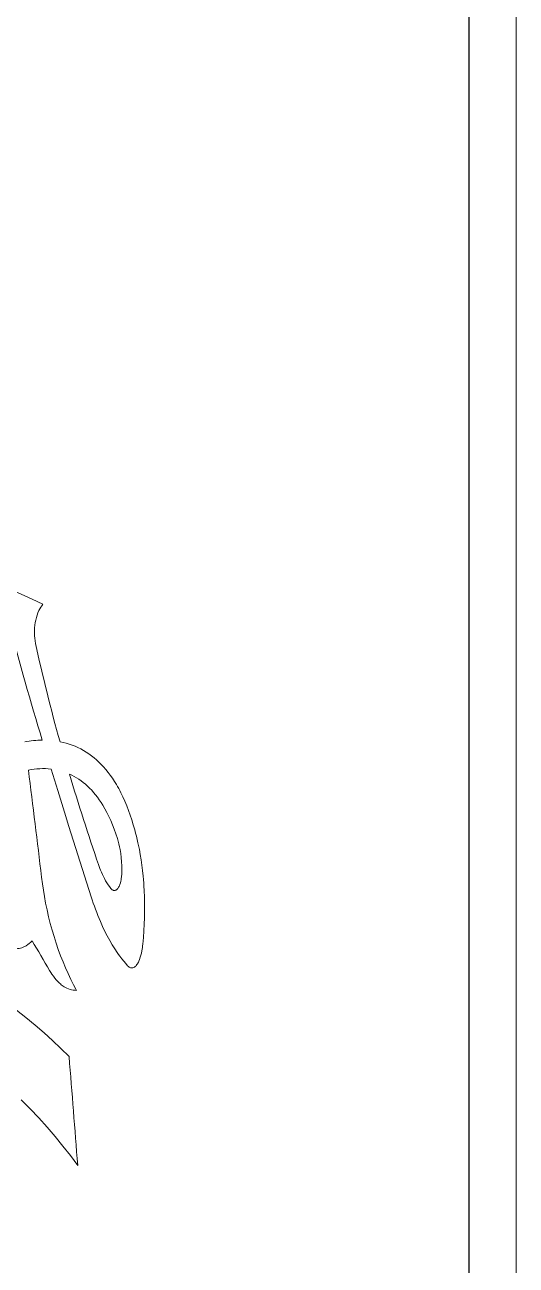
# Model space of a CAD drawing. Extents: x -234 to 858, y -95 to 532.
# Drawn here: x -75.6 to -23.8, y 5.5 to 136.3 of the extents above; entities that cross this region are included whole.
import ezdxf

# ---------------------------------------------------------------- set-up
doc = ezdxf.new("R2010")
doc.units = 0
doc.header["$LTSCALE"] = 7
doc.header["$MEASUREMENT"] = 0
doc.layers.get('0').update_dxf_attribs({"linetype": 'CONTINUOUS', "lineweight": 15})
doc.layers.add('3', color=3, linetype='CONTINUOUS', lineweight=30)
doc.layers.add('8', color=250, linetype='CONTINUOUS', lineweight=15)
doc.styles.add('ITALICT', font='ITALICT.shx', dxfattribs={"width": 0.8, "height": 3})
doc.dimstyles.get("Standard").update_dxf_attribs({"dimtxt": 3, "dimasz": 3, "dimexe": 0.5, "dimexo": 0.5, "dimgap": 0.8, "dimtad": 1, "dimdsep": 46, "dimtxsty": 'ITALICT', "dimcen": 0.09, "dimazin": 2, "dimtfac": 1, "dimtmove": 0, "dimatfit": 3, "dimfxl": 1, "dimtolj": 1, "dimtzin": 0, "dimarcsym": 0})

msp = doc.modelspace()

# ---------------------------------------------------------------- linework, layer by layer
msp.add_line((-23.8139, 201.9935), (-23.8139, -95.0065))
at = {"layer": '3'}
msp.add_line((-28.8139, 196.9935), (-28.8139, -90.0065), dxfattribs=at)
at = {"layer": '8'}
for points in [[(-73.7416, 75.2023), (-74.8556, 75.7358), (-75.9955, 76.2649), (-77.1599, 76.7898), (-78.3474, 77.3105), (-79.5568, 77.8273), (-80.3136, 78.1443), (-81.0781, 78.4598), (-81.8696, 78.7819), (-82.6686, 79.1025), (-84.2677, 79.7315)], [(-74.4971, 71.0723), (-74.5475, 71.3387), (-74.5848, 71.6096), (-74.609, 71.8838), (-74.6201, 72.1601), (-74.618, 72.4372), (-74.6028, 72.714), (-74.5744, 72.9892), (-74.5331, 73.2615), (-74.4788, 73.5297), (-74.4119, 73.7925), (-74.3324, 74.0486), (-74.2406, 74.2967), (-74.1368, 74.5354), (-74.0481, 74.7135), (-73.9524, 74.8847), (-73.8501, 75.048), (-73.7416, 75.2023)], [(-72.863, 57.8344), (-72.1575, 55.5527), (-71.4489, 53.2856), (-70.976, 51.7825), (-70.0313, 48.797), (-68.6281, 44.3735)], [(-63.5509, 49.3584), (-63.7001, 50.0578), (-63.7795, 50.4028), (-63.862, 50.7445), (-63.9478, 51.0829), (-64.037, 51.4177), (-64.1868, 51.9458), (-64.3456, 52.4642), (-64.5136, 52.9722), (-64.691, 53.4694), (-64.8782, 53.9551), (-65.0753, 54.4287), (-65.2825, 54.8899), (-65.5, 55.3378), (-65.6143, 55.5598), (-65.7313, 55.7781), (-65.8477, 55.9868), (-65.9667, 56.192), (-66.1738, 56.5306), (-66.3885, 56.8585), (-66.6107, 57.1755), (-66.8406, 57.4812), (-67.0782, 57.7754), (-67.3235, 58.0577)], [(-65.408, 46.7536), (-65.4023, 47.1939), (-65.41, 47.6331), (-65.4314, 48.0693), (-65.4666, 48.5008), (-65.5159, 48.9256), (-65.5458, 49.1348), (-65.5794, 49.3416), (-65.6366, 49.6465), (-65.702, 49.9443), (-65.7759, 50.2339), (-65.8583, 50.5144)], [(-63.1905, 39.3882), (-63.1298, 40.0765), (-63.0812, 40.7704), (-63.0447, 41.468), (-63.0204, 42.161), (-63.008, 42.8529), (-63.0074, 43.5444), (-63.0205, 44.3017), (-63.0484, 45.0545), (-63.0684, 45.4362), (-63.0924, 45.816), (-63.1193, 46.1787), (-63.1499, 46.5391), (-63.2083, 47.1219), (-63.2772, 47.6965), (-63.3571, 48.2616), (-63.4482, 48.816), (-63.5509, 49.3584)], [(-70.18, 34.5078), (-70.4827, 35.0775), (-70.7766, 35.6641), (-71.0612, 36.2666), (-71.3358, 36.8842), (-71.5999, 37.5161), (-71.853, 38.1613), (-72.0947, 38.8192), (-72.3244, 39.4888), (-72.5418, 40.1695), (-72.7465, 40.8605), (-72.9381, 41.561), (-73.1162, 42.2703), (-73.2805, 42.9877), (-73.4308, 43.7126), (-73.5559, 44.382), (-73.6688, 45.0568), (-73.7694, 45.7362), (-73.8575, 46.4194)], [(-66.5498, 45.2379), (-66.4838, 45.1653), (-66.4139, 45.1067), (-66.3412, 45.0636), (-66.3041, 45.0483), (-66.2666, 45.0371), (-66.2067, 45.0281), (-66.1466, 45.0301), (-66.0869, 45.0428), (-66.028, 45.0663), (-65.9895, 45.0876), (-65.9517, 45.1134), (-65.8787, 45.1777), (-65.8097, 45.2577), (-65.7702, 45.3131), (-65.7325, 45.3732), (-65.6937, 45.4437), (-65.6571, 45.5191), (-65.5937, 45.6759), (-65.5393, 45.846), (-65.4942, 46.0266), (-65.4707, 46.1435), (-65.4509, 46.2628), (-65.4222, 46.5064), (-65.408, 46.7536)], [(-67.655, 41.758), (-67.4206, 41.2339), (-67.1787, 40.7265), (-66.9301, 40.237), (-66.6754, 39.7664), (-66.4152, 39.3157), (-66.1502, 38.8862), (-65.8814, 38.479), (-65.7458, 38.2841), (-65.6095, 38.0953), (-65.404, 37.8236), (-65.1976, 37.5662), (-64.9907, 37.3238), (-64.7836, 37.0967)], [(-77.3129, 39.043), (-77.1616, 38.9904), (-77.0086, 38.9495), (-76.8545, 38.9205), (-76.6997, 38.9036), (-76.5447, 38.8989), (-76.3914, 38.9063), (-76.2389, 38.9257), (-76.0879, 38.957), (-75.9387, 39.0001), (-75.7919, 39.0548), (-75.6478, 39.1208), (-75.5629, 39.1656), (-75.4791, 39.2144), (-75.3156, 39.3232), (-75.1579, 39.4466), (-75.0064, 39.5837), (-74.8616, 39.7338)], [(-64.7836, 37.0967), (-64.7072, 37.0234), (-64.6289, 36.9636), (-64.549, 36.9178), (-64.468, 36.8865), (-64.3881, 36.8703), (-64.3082, 36.8687), (-64.2288, 36.8816), (-64.1505, 36.909), (-64.0736, 36.9506), (-64.027, 36.983), (-63.9813, 37.0206), (-63.9353, 37.0643), (-63.8902, 37.1131), (-63.8046, 37.2233), (-63.7538, 37.3005), (-63.7049, 37.3839), (-63.6578, 37.4735), (-63.6127, 37.5687), (-63.5287, 37.7743), (-63.453, 37.998), (-63.3927, 38.2097), (-63.3391, 38.4316), (-63.2922, 38.662), (-63.2624, 38.8324), (-63.236, 39.0059), (-63.2113, 39.1959), (-63.1905, 39.3882)], [(-73.0121, 36.5919), (-72.8929, 36.3912), (-72.7686, 36.1979), (-72.6202, 35.9866), (-72.4661, 35.787), (-72.3066, 35.5996), (-72.1416, 35.4249), (-71.9713, 35.2631), (-71.8765, 35.1808), (-71.7805, 35.1027), (-71.6869, 35.0317), (-71.5923, 34.9648), (-71.4622, 34.8807), (-71.3305, 34.8047), (-71.1975, 34.7369), (-71.0297, 34.6641), (-70.8606, 34.6049), (-70.6906, 34.5594), (-70.5202, 34.5279), (-70.3498, 34.5107), (-70.18, 34.5078)], [(-70.9671, 27.524), (-71.8152, 28.3713), (-72.6939, 29.2067), (-73.6027, 30.0301), (-74.541, 30.8415), (-75.5079, 31.6407), (-76.5029, 32.4276)], [(-76.0179, 22.962), (-75.0773, 22.0159), (-74.1654, 21.0566), (-73.2828, 20.084), (-72.4299, 19.0985), (-71.607, 18.1), (-70.8145, 17.0887), (-70.0526, 16.0648)]]:
    msp.add_lwpolyline(points, dxfattribs=at)
for centre, radius, start, end in [((313.2928, 178.1149), 404.446, 195.049975, 196.850099), ((93.916, 107.554), 172.3197, 192.222578, 195.77209), ((-73.6001, 50.074), 10.8063, 91.006158, 100.825914), ((-1598.8613, -135.7587), 1535.8468, 6.8123124, 7.2369824), ((-73.6799, 50.2052), 7.6736, 83.888233, 101.802638), ((190.9183, 136.3583), 273.5179, 196.79905, 198.901505), ((-57.3599, 51.3076), 11.0773, 198.71194, 203.096894), ((-60.6739, 49.7804), 7.4287, 202.289102, 217.706423), ((-42.4966, 52.602), 27.3962, 197.478722, 203.317373), ((-188.7274, -29.4161), 133.2182, 29.701901, 31.269996), ((-2092.4631, -139.5662), 2028.3899, 4.4004219, 4.7251402)]:
    msp.add_arc(centre, radius, start, end, dxfattribs=at)
for centre, major_axis, ratio, start_param, end_param in [((-94.1836, 6.3856), (-24.0084, -53.7804), 0.36657778, 2.98047603, 3.22571874), ((-90.7881, 6.9953), (-19.5587, -50.4387), 0.34702357, 2.88314629, 3.1240939), ((-82.4691, 20.7432), (-11.0388, -36.6805), 0.38682347, 2.62437218, 2.80929255)]:
    msp.add_ellipse(centre, major_axis=major_axis, ratio=ratio, start_param=start_param, end_param=end_param, dxfattribs=at)

# ---------------------------------------------------------------- leaders
msp.add_leader([(-124.4946, 122.6475), (-97.8504, 154.6135), (-50.8857, 154.6135)], dimstyle='Standard', override={"dimgap": 0.8, "dimtad": 0, "dimarcsym": 1})

doc.saveas('drawing.dxf')
